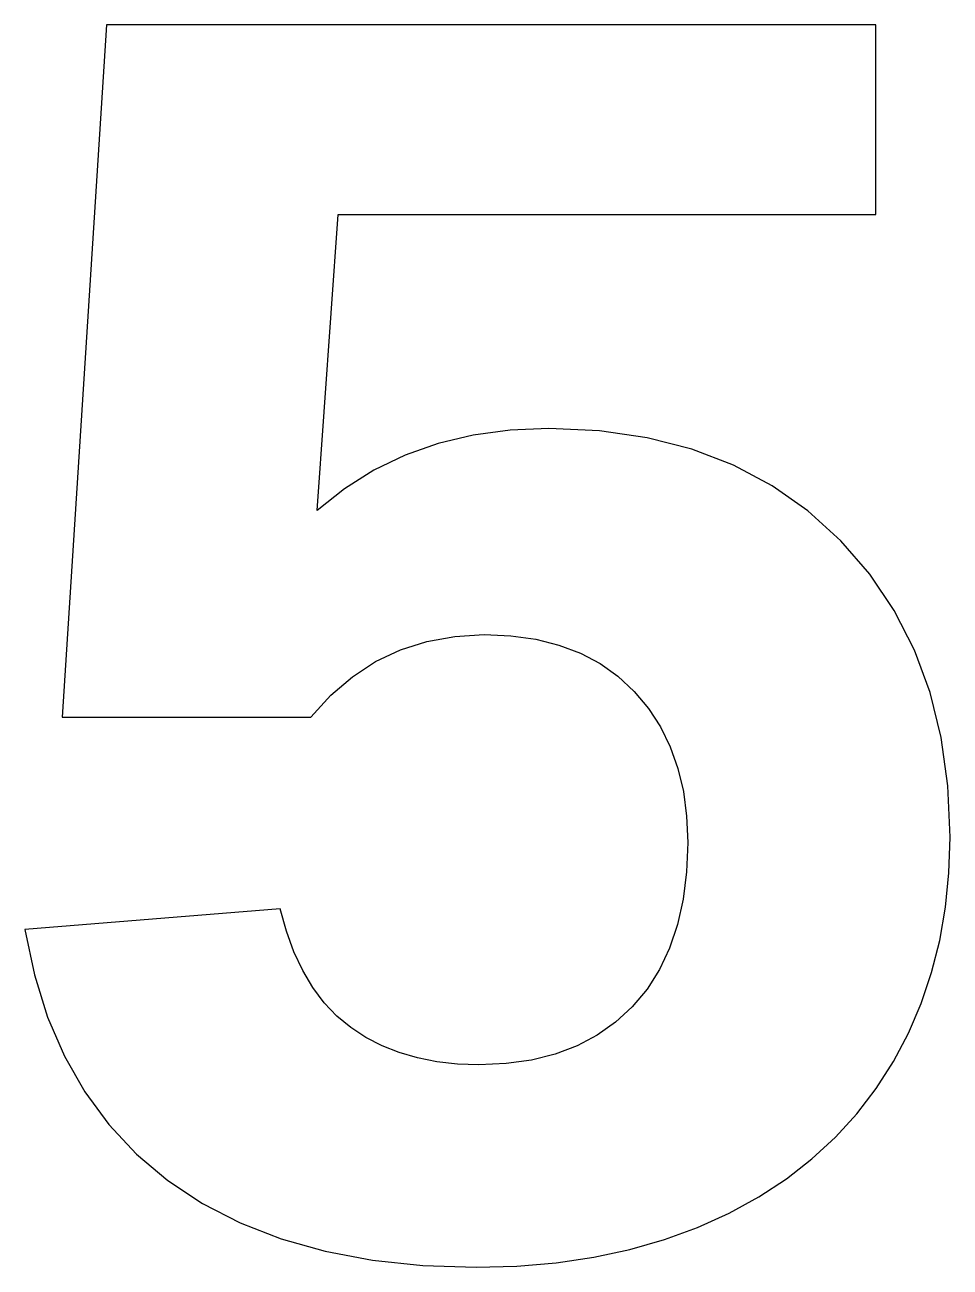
# Model space of a CAD drawing. Header units: metres. Extents: x -19.2 to 20.2, y -56.7 to -3.8.
import ezdxf

# ---------------------------------------------------------------- set-up
doc = ezdxf.new("R2010")
doc.units = ezdxf.units.M

msp = doc.modelspace()

# ---------------------------------------------------------------- linework, layer by layer
for p, q in [((-15.6982, -3.80072), (-17.5923, -33.2931)), ((17.0408, -3.80072), (-15.6982, -3.80072)), ((17.0408, -11.8793), (17.0408, -3.80072)), ((-6.731, -24.4803), (-5.8418, -11.8793)), ((-5.8418, -11.8793), (17.0408, -11.8793)), ((1.47601, -21.072), (-0.09294, -21.285)), ((3.12543, -21.001), (1.47601, -21.072)), ((5.28181, -21.0984), (3.12543, -21.001)), ((7.31119, -21.3907), (5.28181, -21.0984)), ((-1.58145, -21.6401), (-2.98952, -22.1371)), ((-0.09294, -21.285), (-1.58145, -21.6401)), ((9.21352, -21.8778), (7.31119, -21.3907)), ((-2.98952, -22.1371), (-4.31712, -22.7762)), ((10.9888, -22.5598), (9.21352, -21.8778)), ((12.6371, -23.4366), (10.9888, -22.5598)), ((-4.31712, -22.7762), (-5.56429, -23.5572)), ((-5.56429, -23.5572), (-6.731, -24.4803)), ((14.1584, -24.5083), (12.6371, -23.4366)), ((15.5526, -25.7748), (14.1584, -24.5083)), ((16.7882, -27.2014), (15.5526, -25.7748)), ((17.8338, -28.7535), (16.7882, -27.2014)), ((18.6892, -30.431), (17.8338, -28.7535)), ((-3.18968, -30.4217), (-2.06712, -30.0628)), ((-2.06712, -30.0628), (-0.87674, -29.8474)), ((-0.87674, -29.8474), (0.38145, -29.7756)), ((0.38145, -29.7756), (1.515, -29.8249)), ((1.515, -29.8249), (2.57439, -29.9728)), ((2.57439, -29.9728), (3.55965, -30.2193)), ((-4.24442, -30.9242), (-3.18968, -30.4217)), ((3.55965, -30.2193), (4.47075, -30.5644)), ((4.47075, -30.5644), (5.30771, -31.0081)), ((19.3546, -32.2339), (18.6892, -30.431)), ((-5.23135, -31.5702), (-4.24442, -30.9242)), ((5.30771, -31.0081), (6.07051, -31.5504)), ((-6.15045, -32.3599), (-5.23135, -31.5702)), ((6.07051, -31.5504), (6.75919, -32.1913)), ((6.75919, -32.1913), (7.36423, -32.9142)), ((19.8298, -34.1622), (19.3546, -32.2339)), ((-7.00174, -33.2931), (-6.15045, -32.3599)), ((-17.5923, -33.2931), (-7.00174, -33.2931)), ((7.36423, -32.9142), (7.87619, -33.7026)), ((7.87619, -33.7026), (8.29507, -34.5565)), ((20.115, -36.216), (19.8298, -34.1622)), ((8.29507, -34.5565), (8.62086, -35.476)), ((8.62086, -35.476), (8.85358, -36.4609)), ((8.85358, -36.4609), (8.99321, -37.5113)), ((20.21, -38.3952), (20.115, -36.216)), ((8.99321, -37.5113), (9.03975, -38.6271)), ((9.03975, -38.6271), (8.99162, -39.8774)), ((20.1607, -39.9157), (20.21, -38.3952)), ((8.99162, -39.8774), (8.84726, -41.0441)), ((20.0128, -41.3849), (20.1607, -39.9157)), ((8.84726, -41.0441), (8.60663, -42.1272)), ((-8.3156, -41.4486), (-19.1769, -42.3378)), ((-8.04581, -42.4039), (-8.3156, -41.4486)), ((19.7663, -42.8029), (20.0128, -41.3849)), ((8.60663, -42.1272), (8.26976, -43.1266)), ((-19.1769, -42.3378), (-18.7688, -44.2693)), ((-7.72238, -43.2819), (-8.04581, -42.4039)), ((19.4212, -44.1696), (19.7663, -42.8029)), ((-7.34532, -44.0826), (-7.72238, -43.2819)), ((8.26976, -43.1266), (7.83664, -44.0425)), ((-18.7688, -44.2693), (-18.2068, -46.0659)), ((-6.91466, -44.806), (-7.34532, -44.0826)), ((7.83664, -44.0425), (7.30728, -44.8747)), ((18.9776, -45.485), (19.4212, -44.1696)), ((-6.43034, -45.4521), (-6.91466, -44.806)), ((7.30728, -44.8747), (6.68166, -45.6233)), ((-5.89243, -46.021), (-6.43034, -45.4521)), ((18.4353, -46.7492), (18.9776, -45.485)), ((-5.30087, -46.5125), (-5.89243, -46.021)), ((6.68166, -45.6233), (5.97099, -46.2796)), ((-18.2068, -46.0659), (-17.491, -47.7276)), ((-4.65947, -46.9329), (-5.30087, -46.5125)), ((5.97099, -46.2796), (5.18617, -46.835)), ((-3.97232, -47.2887), (-4.65947, -46.9329)), ((5.18617, -46.835), (4.32716, -47.2894)), ((17.7944, -47.962), (18.4353, -46.7492)), ((-3.23944, -47.5797), (-3.97232, -47.2887)), ((-2.46082, -47.8061), (-3.23944, -47.5797)), ((4.32716, -47.2894), (3.394, -47.6427)), ((-17.491, -47.7276), (-16.6213, -49.2543)), ((-1.63646, -47.9678), (-2.46082, -47.8061)), ((-0.76636, -48.0648), (-1.63646, -47.9678)), ((0.14946, -48.0971), (-0.76636, -48.0648)), ((1.30515, -48.0466), (0.14946, -48.0971)), ((2.38666, -47.8952), (1.30515, -48.0466)), ((3.394, -47.6427), (2.38666, -47.8952)), ((17.06, -49.1114), (17.7944, -47.962)), ((16.2373, -50.185), (17.06, -49.1114)), ((-16.6213, -49.2543), (-15.5978, -50.6462)), ((15.3262, -51.1829), (16.2373, -50.185)), ((-15.5978, -50.6462), (-14.4205, -51.9032)), ((14.3267, -52.1051), (15.3262, -51.1829)), ((-14.4205, -51.9032), (-13.0893, -53.0253)), ((13.2389, -52.9516), (14.3267, -52.1051)), ((-13.0893, -53.0253), (-11.6146, -54.0047)), ((12.0627, -53.7223), (13.2389, -52.9516)), ((10.7982, -54.4173), (12.0627, -53.7223)), ((-11.6146, -54.0047), (-10.0066, -54.8333)), ((9.45674, -55.0273), (10.7982, -54.4173)), ((-10.0066, -54.8333), (-8.26526, -55.5113)), ((8.04982, -55.5435), (9.45674, -55.0273)), ((-8.26526, -55.5113), (-6.39061, -56.0387)), ((6.57742, -55.9659), (8.04982, -55.5435)), ((-6.39061, -56.0387), (-4.38266, -56.4153)), ((5.03957, -56.2943), (6.57742, -55.9659)), ((-4.38266, -56.4153), (-2.24138, -56.6413)), ((1.76744, -56.6697), (3.43625, -56.529)), ((3.43625, -56.529), (5.03957, -56.2943)), ((-2.24138, -56.6413), (0.03317, -56.7167)), ((0.03317, -56.7167), (1.76744, -56.6697))]:
    msp.add_line(p, q)

doc.saveas('drawing.dxf')
